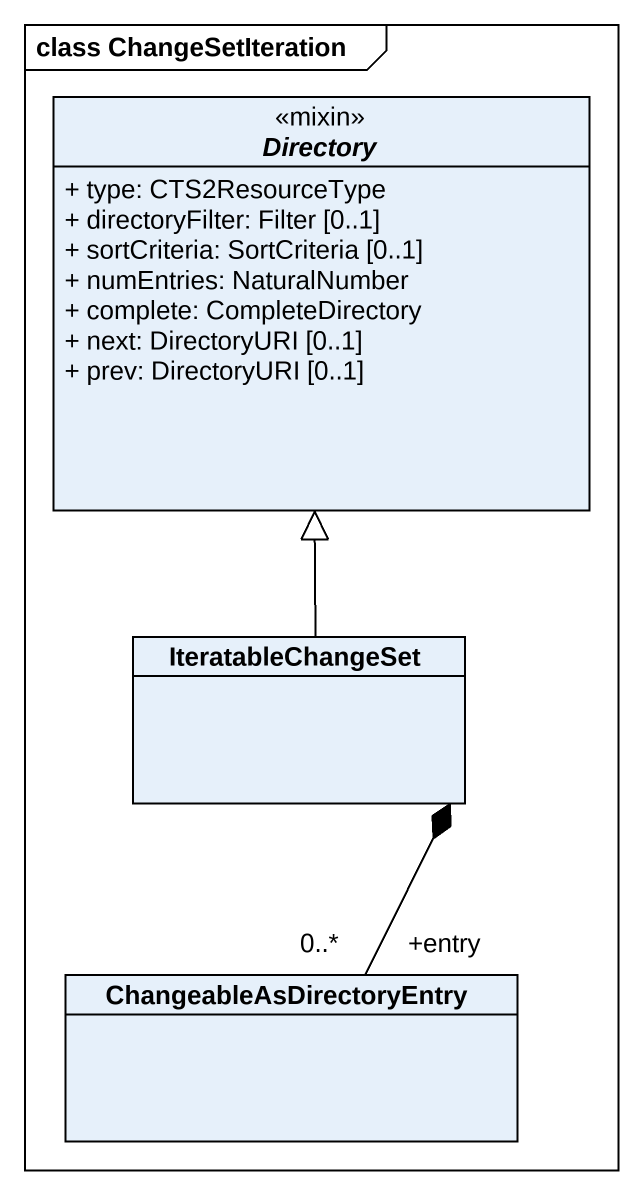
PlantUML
@startuml
mainframe class ChangeSetIteration
hide circle
hide empty members
skinparam classAttributeIconSize 0
abstract class Directory <<mixin>> {
  + type: CTS2ResourceType
  + directoryFilter: Filter [0..1]
  + sortCriteria: SortCriteria [0..1]
  + numEntries: NaturalNumber
  + complete: CompleteDirectory
  + next: DirectoryURI [0..1]
  + prev: DirectoryURI [0..1]
}
class IteratableChangeSet
class ChangeableAsDirectoryEntry
IteratableChangeSet -up-|> Directory
ChangeableAsDirectoryEntry "+entry\n0..*" -up-* IteratableChangeSet
@enduml
